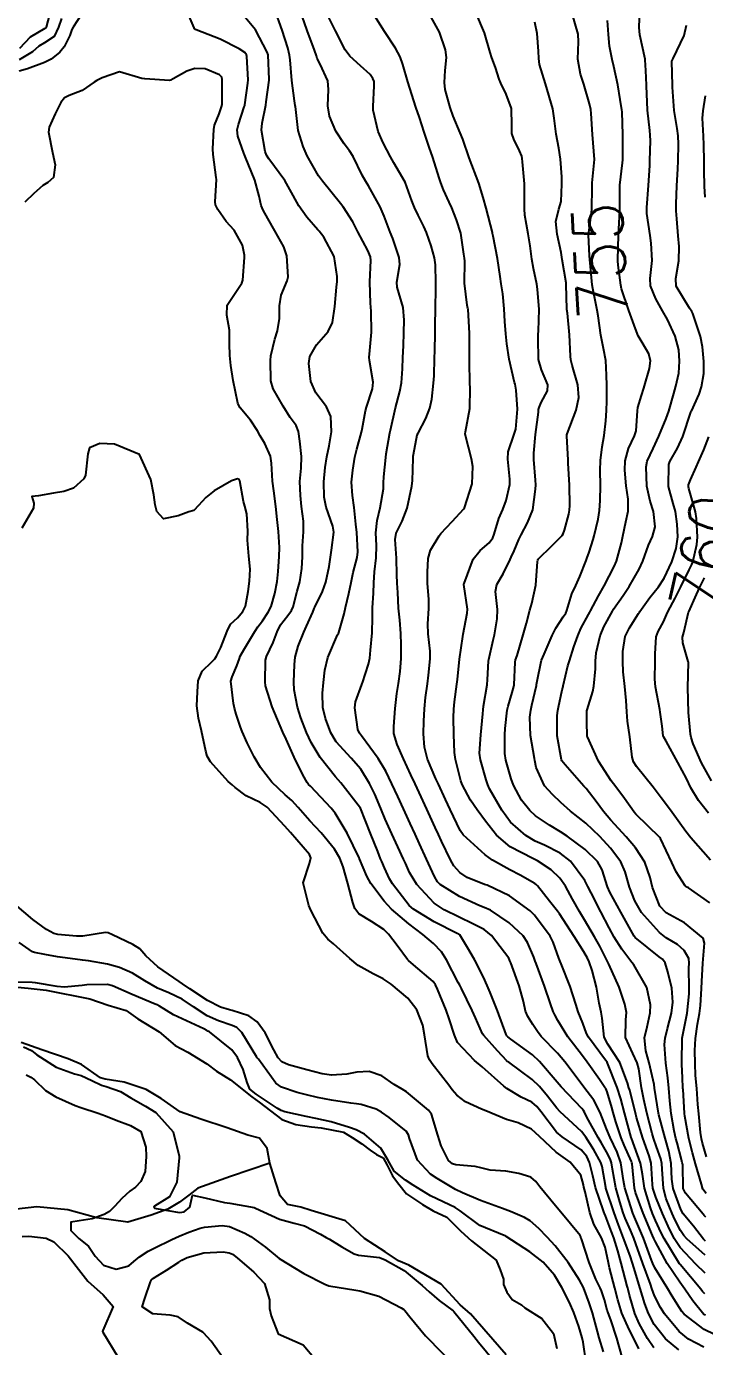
# Model space of a CAD drawing. Header units: metres. Extents: x 318500 to 325275, y 7408834 to 7428799.
# Drawn here: x 322683.9 to 322738, y 7421890.1 to 7421995.5 of the extents above; entities that cross this region are included whole.
import ezdxf
from ezdxf.enums import TextEntityAlignment as Align

# ---------------------------------------------------------------- set-up
doc = ezdxf.new("R2010")
doc.units = ezdxf.units.M
doc.header["$MEASUREMENT"] = 0
for name, color, linetype in [('Cotas', 45, 'Continuous'), ('Curvas de Nivel 1m', 11, 'Continuous'), ('Curvas de Nivel 5m', 15, 'Continuous'), ('Hidrografia', 140, 'Continuous'), ('Vias Primárias', 230, 'Continuous')]:
    doc.layers.add(name, color=color, linetype=linetype)
doc.styles.add('Style-STANDARD', font='STANDARD.shx')

msp = doc.modelspace()

# ---------------------------------------------------------------- linework, layer by layer
at = {"layer": 'Curvas de Nivel 1m', "flags": 128}
for points, elevation in [([(322685.87, 7421996.92), (322685.46, 7421995.41), (322685.43, 7421995.34), (322685.36, 7421995.29), (322684.19, 7421994.59), (322683.33, 7421993.7)], 748), ([(322735.97, 7421889.87), (322734.91, 7421890.74), (322734, 7421891.88), (322733.53, 7421892.75), (322733.26, 7421893.52), (322732.88, 7421894.76), (322732.38, 7421896.44), (322732.27, 7421896.77), (322732.07, 7421897.35), (322731.55, 7421898.78), (322731.14, 7421899.83), (322730.79, 7421900.79), (322730.14, 7421902.75), (322730.13, 7421902.8), (322729.84, 7421904.48), (322729.74, 7421904.81), (322729.19, 7421905.83), (322728.55, 7421906.82), (322728.2, 7421907.28), (322726.49, 7421908.85), (322726.22, 7421909.14), (322725.48, 7421910.11), (322724.83, 7421910.87), (322724.25, 7421911.42), (322722.38, 7421912.8), (322722.27, 7421912.87), (322722.23, 7421912.91), (322721.48, 7421913.72), (322720.39, 7421914.93), (322720.3, 7421915.07), (322719.73, 7421916.36), (322719.47, 7421916.94), (322718.62, 7421918.68), (322718.47, 7421918.96), (322718.35, 7421919.18), (322717.41, 7421920.97), (322717.01, 7421921.61), (322716.39, 7421922.29), (322715.54, 7421923), (322714.41, 7421923.85), (322713.03, 7421925.03), (322712.44, 7421925.66), (322711.38, 7421927.06), (322711.05, 7421927.65), (322710.48, 7421929.03), (322710.46, 7421929.07), (322710.45, 7421929.11), (322709.5, 7421931.08), (322708.53, 7421932.68), (322708.21, 7421933.09), (322707.39, 7421933.95), (322706.56, 7421934.83), (322706.41, 7421934.97), (322706.29, 7421935.12), (322705.96, 7421935.73), (322705.27, 7421937.14), (322704.61, 7421938.58), (322704.36, 7421939.15), (322704.13, 7421939.65), (322703.51, 7421941.16), (322702.98, 7421942.85), (322702.94, 7421943.17), (322702.98, 7421944.88), (322703.06, 7421945.17), (322703.58, 7421946.29), (322703.91, 7421947.16), (322704.18, 7421947.7), (322704.74, 7421948.45), (322705.04, 7421948.85), (322705.17, 7421949.14), (322705.51, 7421950.39), (322705.7, 7421951.14), (322705.86, 7421952.21), (322705.91, 7421953.13), (322705.93, 7421954.02), (322706.01, 7421955.13), (322706, 7421955.98), (322705.85, 7421957.14), (322705.75, 7421958.02), (322705.72, 7421959.14), (322705.82, 7421960.21), (322705.83, 7421961.14), (322705.7, 7421962.37), (322705.61, 7421963.14), (322705.41, 7421963.61), (322704.95, 7421964.26), (322704.38, 7421965.16), (322703.59, 7421966.55), (322703.39, 7421967.17), (322703.36, 7421968.81), (322703.39, 7421969.17), (322703.71, 7421970.49), (322703.94, 7421971.16), (322704.08, 7421972.14), (322704.08, 7421973.16), (322704.23, 7421974.01), (322704.69, 7421975.15), (322704.77, 7421975.48), (322704.67, 7421977.15), (322704.43, 7421977.86), (322703.71, 7421979.16), (322703.16, 7421980.13), (322702.78, 7421980.79), (322702.62, 7421981.18), (322702.46, 7421981.9), (322702.12, 7421983.19), (322701.34, 7421985.08), (322701.29, 7421985.2), (322701.23, 7421985.34), (322700.75, 7421986.71), (322700.72, 7421987.21), (322700.82, 7421987.64), (322701.28, 7421989.03), (322701.32, 7421989.16), (322701.33, 7421989.2), (322701.57, 7421990.93), (322701.58, 7421991.2), (322701.48, 7421993.05), (322701.44, 7421993.2), (322701.33, 7421993.38), (322700.88, 7421993.66), (322699.35, 7421994.43), (322697.43, 7421995.19), (322697.36, 7421995.21), (322697.31, 7421995.26), (322697.28, 7421995.34), (322696.46, 7421997.27)], 746), ([(322739.69, 7421890.67), (322737.99, 7421891.49), (322736.39, 7421892.71), (322736.21, 7421892.92), (322736.02, 7421893.22), (322735.44, 7421894.15), (322735.08, 7421894.73), (322734.05, 7421896.4), (322733.89, 7421896.75), (322733.79, 7421897.02), (322733.14, 7421898.76), (322732.42, 7421900.45), (322732.29, 7421900.77), (322732.12, 7421901.26), (322731.66, 7421902.78), (322731.55, 7421903.38), (322731.33, 7421904.78), (322731.03, 7421905.64), (322730.49, 7421906.8), (322730.2, 7421907.5), (322729.69, 7421908.81), (322729.18, 7421909.77), (322728.39, 7421910.83), (322728.24, 7421911.01), (322726.87, 7421912.84), (322726.28, 7421913.53), (322724.97, 7421914.87), (322724.68, 7421915.25), (322724.31, 7421915.82), (322723.9, 7421916.47), (322723.73, 7421916.89), (322723.57, 7421917.65), (322723.23, 7421918.9), (322722.55, 7421920.73), (322722.48, 7421920.91), (322722.45, 7421920.98), (322722.38, 7421921.1), (322721.02, 7421922.92), (322720.41, 7421923.39), (322719.52, 7421923.84), (322718.42, 7421924.38), (322717.22, 7421924.98), (322716.44, 7421925.51), (322715.05, 7421927), (322714.47, 7421927.95), (322714.14, 7421928.68), (322713.98, 7421929.02), (322713.53, 7421929.99), (322713.05, 7421931.03), (322712.53, 7421932.19), (322712.17, 7421933.05), (322711.69, 7421934.19), (322711.27, 7421935.06), (322710.58, 7421936.19), (322709.82, 7421937.08), (322708.61, 7421938.38), (322708.18, 7421939.1), (322707.76, 7421940.23), (322707.54, 7421941.11), (322707.51, 7421942.26), (322707.6, 7421943.11), (322707.71, 7421944.08), (322707.95, 7421945.1), (322708.72, 7421946.9), (322708.79, 7421947.02), (322708.81, 7421947.09), (322709.24, 7421948.59), (322709.36, 7421949.08), (322709.62, 7421950.22), (322709.81, 7421951.08), (322709.98, 7421951.88), (322710.29, 7421953.08), (322710.34, 7421953.54), (322710.25, 7421955.08), (322710.18, 7421955.74), (322710.04, 7421957.08), (322709.92, 7421958.03), (322709.84, 7421959.08), (322709.93, 7421960.05), (322710.11, 7421961.08), (322710.27, 7421961.73), (322710.63, 7421963.07), (322710.69, 7421963.33), (322710.96, 7421964.78), (322711.03, 7421965.07), (322711.51, 7421966.53), (322711.56, 7421967.06), (322711.28, 7421968.81), (322711.25, 7421969.07), (322711.27, 7421969.31), (322711.43, 7421971.06), (322711.41, 7421972.72), (322711.37, 7421973.07), (322711.34, 7421973.34), (322711.3, 7421975.07), (322711.39, 7421976.79), (322711.36, 7421977.07), (322711.13, 7421977.58), (322710.33, 7421979.08), (322709.94, 7421979.87), (322709.17, 7421981.05), (322709.13, 7421981.1), (322708.96, 7421981.32), (322707.51, 7421983.12), (322707.21, 7421983.54), (322706.3, 7421985.13), (322705.97, 7421985.87), (322705.58, 7421987.14), (322705.36, 7421989.07), (322705.35, 7421989.15), (322705.29, 7421989.52), (322705.08, 7421991.15), (322704.95, 7421992.78), (322704.89, 7421993.16), (322704.74, 7421993.76), (322704.31, 7421995.17), (322703.7, 7421996.86)], 748), ([(322738.08, 7421892.62), (322738.01, 7421892.66), (322737.97, 7421892.69), (322737.08, 7421893.76), (322736.43, 7421894.71), (322736.04, 7421895.26), (322735.02, 7421896.74), (322734.09, 7421898.47), (322733.96, 7421898.75), (322733.87, 7421898.97), (322733.11, 7421900.76), (322732.49, 7421902.41), (322732.41, 7421902.77), (322732.23, 7421904.71), (322732.22, 7421904.77), (322732.17, 7421904.9), (322731.6, 7421906.19), (322731.35, 7421906.78), (322730.94, 7421908.06), (322730.73, 7421908.79), (322730.62, 7421909.19), (322730.24, 7421910.44), (322730.13, 7421910.7), (322730.06, 7421910.8), (322729.62, 7421911.43), (322728.65, 7421912.82), (322728.28, 7421913.31), (322727.11, 7421914.84), (322726.31, 7421916.15), (322726.06, 7421916.59), (322725.93, 7421916.86), (322725.73, 7421917.46), (322725.25, 7421918.87), (322724.58, 7421920.68), (322724.5, 7421920.88), (322724.47, 7421920.96), (322724.38, 7421921.18), (322723.88, 7421922.37), (322723.54, 7421922.89), (322722.42, 7421923.94), (322720.92, 7421924.93), (322720.43, 7421925.16), (322720.07, 7421925.3), (322718.45, 7421926.02), (322716.9, 7421926.98), (322716.69, 7421927.21), (322716.47, 7421927.62), (322715.83, 7421929), (322715.27, 7421930.23), (322714.92, 7421931.01), (322714.52, 7421931.86), (322713.98, 7421933.02), (322713.53, 7421934), (322713.05, 7421935.03), (322712.57, 7421936.02), (322711.97, 7421937.05), (322710.62, 7421938.85), (322710.46, 7421939.07), (322710.34, 7421939.36), (322710.11, 7421941.08), (322710.16, 7421941.56), (322710.67, 7421942.96), (322710.69, 7421943.04), (322710.71, 7421943.07), (322711.19, 7421944.56), (322711.29, 7421945.06), (322711.35, 7421945.7), (322711.48, 7421947.06), (322711.5, 7421948.3), (322711.51, 7421949.06), (322711.59, 7421950.23), (322711.62, 7421951.06), (322711.68, 7421951.95), (322711.81, 7421953.05), (322711.83, 7421954.04), (322711.78, 7421955.06), (322711.87, 7421956.03), (322712.12, 7421957.05), (322712.38, 7421958.55), (322712.4, 7421959.05), (322712.42, 7421959.52), (322712.57, 7421961.05), (322712.61, 7421961.35), (322712.9, 7421963.04), (322712.94, 7421963.25), (322713.35, 7421965.03), (322713.69, 7421966.32), (322713.82, 7421967.03), (322713.91, 7421968.13), (322713.94, 7421969.03), (322713.98, 7421969.98), (322714.02, 7421971.03), (322714.05, 7421972.03), (322713.95, 7421973.03), (322713.49, 7421974.64), (322713.44, 7421975.04), (322713.7, 7421976.45), (322713.64, 7421977.03), (322713.14, 7421978.54), (322712.93, 7421979.04), (322712.43, 7421980.31), (322712.12, 7421981.06), (322711.19, 7421982.73), (322710.97, 7421983.07), (322710.69, 7421983.6), (322709.97, 7421985.09), (322709.68, 7421985.54), (322709.24, 7421986.1), (322708.58, 7421987.11), (322708.09, 7421988.29), (322707.94, 7421989.11), (322707.99, 7421990.42), (322707.94, 7421991.11), (322707.32, 7421992.45), (322707.09, 7421992.89), (322707.03, 7421993.12), (322706.89, 7421993.57), (322706.3, 7421995.14), (322705.72, 7421996.81)], 749), ([(322738.05, 7421895.99), (322737.31, 7421896.7), (322736.08, 7421898.02), (322735.6, 7421898.73), (322735.1, 7421899.73), (322734.65, 7421900.74), (322734.13, 7421902.03), (322733.89, 7421902.75), (322733.85, 7421903.05), (322733.74, 7421904.75), (322733.59, 7421905.34), (322733.08, 7421906.76), (322732.59, 7421908.39), (322732.49, 7421908.77), (322732.23, 7421909.82), (322732.04, 7421910.58), (322731.98, 7421910.77), (322731.86, 7421911.16), (322731.26, 7421912.79), (322730.29, 7421914.25), (322730.01, 7421914.8), (322729.83, 7421916.32), (322729.76, 7421916.81), (322729.61, 7421917.53), (322729.38, 7421918.81), (322729.05, 7421920.14), (322728.81, 7421920.82), (322728.67, 7421921.11), (322728.39, 7421921.61), (322727.62, 7421922.84), (322726.43, 7421924.65), (322726.28, 7421924.85), (322725.65, 7421925.66), (322724.69, 7421926.88), (322724.58, 7421926.99), (322724.46, 7421927.08), (322723.31, 7421927.74), (322722.47, 7421928.17), (322721.09, 7421928.92), (322720.49, 7421929.36), (322718.76, 7421930.96), (322718.52, 7421931.3), (322717.71, 7421932.97), (322717.34, 7421933.77), (322716.77, 7421934.99), (322716.57, 7421935.43), (322715.91, 7421937), (322715.65, 7421937.95), (322715.57, 7421939), (322715.6, 7421940.03), (322715.66, 7421941), (322715.75, 7421941.9), (322715.91, 7421943), (322715.99, 7421943.68), (322716.12, 7421945), (322716.1, 7421945.6), (322715.96, 7421947), (322715.93, 7421947.8), (322716.01, 7421949), (322716.01, 7421949.75), (322715.91, 7421951), (322715.89, 7421951.9), (322715.96, 7421953), (322716.14, 7421953.66), (322716.83, 7421954.81), (322716.9, 7421954.91), (322716.96, 7421954.99), (322717.86, 7421955.96), (322718.8, 7421956.96), (322718.86, 7421957.05), (322719.47, 7421958.95), (322719.51, 7421960.34), (322719.41, 7421960.95), (322718.94, 7421962.81), (322718.92, 7421962.96), (322718.94, 7421963.12), (322719.28, 7421964.96), (322719.31, 7421966.63), (322719.29, 7421966.96), (322719.26, 7421968.71), (322719.26, 7421968.96), (322719.24, 7421970.75), (322719.24, 7421970.96), (322719.14, 7421972.89), (322719.12, 7421972.96), (322719.07, 7421973.21), (322718.86, 7421974.96), (322718.87, 7421976.72), (322718.85, 7421976.96), (322718.8, 7421977.29), (322718.55, 7421978.97), (322718.22, 7421980.03), (322717.84, 7421980.98), (322717.64, 7421981.44), (322717.19, 7421982.41), (322716.96, 7421982.99), (322716.83, 7421983.37), (322716.32, 7421985), (322716.04, 7421985.81), (322715.64, 7421987.01), (322715.27, 7421988.2), (322714.98, 7421989.02), (322714.8, 7421989.52), (322714.32, 7421991.03), (322713.94, 7421992.42), (322713.72, 7421993.04), (322713.34, 7421993.72), (322712.48, 7421995.05), (322711.39, 7421996.78)], 751), ([(322738.44, 7421925.53), (322736.73, 7421926.72), (322736.55, 7421926.81), (322736.46, 7421926.89), (322735.74, 7421928), (322735.4, 7421928.74), (322734.51, 7421930.66), (322734.44, 7421930.75), (322732.54, 7421932.61), (322732.4, 7421932.77), (322731.63, 7421933.86), (322730.92, 7421934.79), (322730.57, 7421935.25), (322729.56, 7421936.82), (322728.67, 7421938.78), (322728.65, 7421938.83), (322728.65, 7421938.86), (322728.63, 7421939.93), (322728.62, 7421940.83), (322728.62, 7421940.85), (322728.64, 7421940.92), (322729.11, 7421942.38), (322729.19, 7421942.82), (322729.31, 7421944.2), (322729.32, 7421944.82), (322729.37, 7421945.48), (322729.67, 7421946.82), (322729.98, 7421947.56), (322730.66, 7421948.8), (322730.69, 7421948.86), (322730.75, 7421948.95), (322731.52, 7421950.04), (322731.99, 7421950.78), (322732.79, 7421952.16), (322733.09, 7421952.78), (322733.53, 7421954.06), (322733.85, 7421954.76), (322734.07, 7421955.53), (322733.94, 7421956.76), (322733.68, 7421957.58), (322733.41, 7421958.77), (322733.35, 7421960.32), (322733.44, 7421960.77), (322733.91, 7421961.78), (322734.37, 7421962.76), (322734.95, 7421964.16), (322735.15, 7421964.75), (322735.56, 7421966.16), (322735.72, 7421966.74), (322735.95, 7421967.79), (322736.02, 7421968.74), (322735.95, 7421969.66), (322735.68, 7421970.74), (322735.06, 7421972.06), (322734.65, 7421972.76), (322734.12, 7421973.73), (322733.71, 7421974.77), (322733.68, 7421975.34), (322733.84, 7421976.77), (322733.75, 7421978.16), (322733.66, 7421978.77), (322733.42, 7421980.53), (322733.4, 7421980.78), (322733.41, 7421981), (322733.54, 7421982.77), (322733.64, 7421984.36), (322733.65, 7421984.77), (322733.7, 7421986.33), (322733.68, 7421986.77), (322733.64, 7421987.15), (322733.46, 7421988.78), (322733.37, 7421990.72), (322733.37, 7421990.78), (322733.33, 7421991.93), (322733.28, 7421992.78), (322733.27, 7421992.85), (322732.84, 7421994.79), (322732.79, 7421995.37), (322732.86, 7421996.79)], 757), ([(322688.3, 7421996.45), (322687.62, 7421995.39), (322687.52, 7421995.22), (322687.35, 7421994.73), (322686.91, 7421993.82), (322686.56, 7421993.4), (322685.87, 7421992.85), (322685.32, 7421992.59), (322683.97, 7421992.08), (322683.31, 7421991.89)], 746), ([(322686.68, 7421996.08), (322686.46, 7421995.4), (322686.1, 7421994.65), (322685.34, 7421994.14), (322684.89, 7421993.87), (322684.37, 7421993.42), (322683.32, 7421992.78)], 747), ([(322737.97, 7421890.07), (322736.74, 7421890.71), (322735.99, 7421891.33), (322734.82, 7421892.74), (322734.5, 7421893.23), (322734.02, 7421894.17), (322733.81, 7421894.75), (322733.69, 7421895.1), (322733.09, 7421896.76), (322732.54, 7421898.31), (322732.37, 7421898.77), (322732.1, 7421899.41), (322731.69, 7421900.36), (322731.53, 7421900.78), (322731.24, 7421901.67), (322730.93, 7421902.79), (322730.67, 7421904.28), (322730.59, 7421904.79), (322730.48, 7421905.1), (322730.18, 7421905.67), (322729.76, 7421906.39), (322729.51, 7421906.81), (322728.62, 7421908.42), (322728.42, 7421908.83), (322728.35, 7421908.96), (322728.22, 7421909.12), (322726.57, 7421910.85), (322726.25, 7421911.21), (322724.84, 7421912.87), (322724.28, 7421913.39), (322722.54, 7421914.66), (322722.3, 7421914.84), (322722.24, 7421914.91), (322722.19, 7421915.02), (322721.5, 7421916.92), (322720.89, 7421918.38), (322720.66, 7421918.93), (322720.36, 7421919.59), (322719.67, 7421920.94), (322719.21, 7421921.77), (322718.49, 7421922.96), (322718.4, 7421923.03), (322718.28, 7421923.08), (322716.42, 7421924.01), (322714.77, 7421925.01), (322714.43, 7421925.31), (322713.11, 7421927.03), (322712.87, 7421927.44), (322712.47, 7421928.31), (322712.25, 7421928.82), (322712.16, 7421929.04), (322711.93, 7421929.61), (322711.34, 7421931.06), (322710.54, 7421933.07), (322708.99, 7421935.09), (322708.57, 7421935.58), (322707.32, 7421937.11), (322706.61, 7421938.31), (322706.25, 7421939.13), (322705.79, 7421940.3), (322705.52, 7421941.14), (322705.27, 7421942.53), (322705.24, 7421943.14), (322705.28, 7421944.55), (322705.35, 7421945.14), (322705.58, 7421946), (322706.02, 7421947.13), (322706.25, 7421947.6), (322706.74, 7421948.73), (322706.86, 7421949.01), (322706.91, 7421949.12), (322707.51, 7421950.36), (322707.78, 7421951.11), (322708.05, 7421952.36), (322708.16, 7421953.1), (322708.25, 7421953.66), (322708.43, 7421955.1), (322708.35, 7421955.58), (322707.82, 7421957.11), (322707.65, 7421957.89), (322707.62, 7421959.11), (322707.73, 7421960.27), (322707.86, 7421961.11), (322708.04, 7421961.99), (322708.23, 7421963.1), (322708.19, 7421964.34), (322707.83, 7421965.11), (322706.98, 7421966.21), (322706.58, 7421967.13), (322706.44, 7421968.56), (322706.51, 7421969.13), (322707.03, 7421970.06), (322707.96, 7421971.11), (322708.32, 7421971.83), (322708.51, 7421973.1), (322708.64, 7421974.65), (322708.68, 7421975.1), (322708.69, 7421975.5), (322708.46, 7421977.1), (322707.62, 7421978.64), (322707.24, 7421979.12), (322707.15, 7421979.23), (322706.27, 7421980.24), (322705.62, 7421981.14), (322705.18, 7421981.97), (322704.52, 7421983.16), (322703.23, 7421984.89), (322703.04, 7421985.18), (322702.94, 7421985.47), (322702.66, 7421987.19), (322702.7, 7421987.74), (322702.99, 7421989.18), (322703.03, 7421989.43), (322703.26, 7421991.18), (322703.26, 7421991.23), (322703.17, 7421993.18), (322703.11, 7421993.41), (322702.16, 7421995.19), (322701.37, 7421996.15)], 747), ([(322738.07, 7421897.42), (322736.6, 7421898.71), (322736.36, 7421898.98), (322736.1, 7421899.37), (322735.64, 7421900.26), (322735.43, 7421900.73), (322734.95, 7421901.91), (322734.73, 7421902.74), (322734.63, 7421904.28), (322734.61, 7421904.74), (322734.53, 7421905.1), (322734.18, 7421906.06), (322733.93, 7421906.75), (322733.82, 7421907.13), (322733.4, 7421908.76), (322733.16, 7421909.83), (322732.99, 7421910.76), (322732.76, 7421912.27), (322732.63, 7421912.77), (322732.28, 7421913.5), (322731.71, 7421914.78), (322731.74, 7421916.2), (322731.79, 7421916.78), (322731.66, 7421917.45), (322731.2, 7421918.79), (322730.38, 7421920.63), (322730.3, 7421920.8), (322729.65, 7421922.07), (322729.23, 7421922.82), (322728.42, 7421924.17), (322728.02, 7421924.83), (322727.48, 7421925.81), (322726.91, 7421926.85), (322726.47, 7421927.49), (322725.78, 7421928.17), (322724.69, 7421928.88), (322724.48, 7421928.99), (322724.3, 7421929.07), (322722.5, 7421930), (322721.41, 7421930.92), (322720.53, 7421932.04), (322719.87, 7421932.94), (322719.33, 7421933.73), (322718.68, 7421934.96), (322718.56, 7421935.26), (322718.13, 7421936.97), (322718.05, 7421937.51), (322718, 7421938.97), (322717.97, 7421940.31), (322718, 7421940.97), (322718.06, 7421941.56), (322718.24, 7421942.97), (322718.29, 7421943.35), (322718.46, 7421944.96), (322718.72, 7421946.78), (322718.75, 7421946.96), (322719.07, 7421948.63), (322719.09, 7421948.95), (322718.81, 7421950.93), (322718.81, 7421950.96), (322718.82, 7421951), (322719.54, 7421952.95), (322720.11, 7421953.64), (322720.82, 7421954.26), (322721.11, 7421954.64), (322721.22, 7421954.93), (322721.59, 7421956.18), (322721.91, 7421956.92), (322722.17, 7421957.62), (322722.47, 7421958.91), (322722.48, 7421959.32), (322722.31, 7421960.92), (322722.34, 7421961.5), (322722.83, 7421962.91), (322722.94, 7421963.31), (322723.09, 7421964.91), (322722.98, 7421966.43), (322722.89, 7421966.91), (322722.85, 7421967.05), (322722.42, 7421968.92), (322722.23, 7421970.12), (322722.14, 7421970.92), (322722.07, 7421971.91), (322722.03, 7421972.93), (322721.9, 7421974.12), (322721.77, 7421974.93), (322721.69, 7421975.51), (322721.5, 7421976.93), (322721.15, 7421978.72), (322721.1, 7421978.94), (322721.08, 7421979.01), (322720.57, 7421980.95), (322720.34, 7421981.8), (322720, 7421982.95), (322719.23, 7421984.96), (322718.73, 7421986.46), (322718.52, 7421986.97), (322717.95, 7421988.3), (322717.72, 7421988.98), (322717.3, 7421990.43), (322717.25, 7421990.99), (322717.32, 7421991.93), (322717.41, 7421992.99), (322717.34, 7421993.58), (322716.86, 7421995), (322716.18, 7421996.2)], 752), ([(322738.09, 7421898.53), (322737.92, 7421898.69), (322737.14, 7421899.74), (322736.32, 7421900.72), (322736.11, 7421901.05), (322735.5, 7421902.73), (322735.4, 7421903.48), (322735.36, 7421904.73), (322735.17, 7421905.72), (322734.86, 7421906.74), (322734.36, 7421908.61), (322734.33, 7421908.75), (322734.23, 7421909.41), (322734.02, 7421910.75), (322733.98, 7421911.03), (322733.6, 7421912.76), (322733.33, 7421913.71), (322733.22, 7421914.76), (322733.43, 7421915.64), (322733.68, 7421916.76), (322733.7, 7421917.39), (322733.4, 7421918.76), (322732.38, 7421920.57), (322732.22, 7421920.77), (322731.42, 7421921.82), (322730.81, 7421922.79), (322730.41, 7421923.52), (322729.73, 7421924.81), (322728.96, 7421926.32), (322728.71, 7421926.83), (322728.63, 7421927), (322728.46, 7421927.3), (322727.31, 7421928.84), (322726.49, 7421929.5), (322725.25, 7421930.12), (322724.5, 7421930.45), (322723.74, 7421930.89), (322722.53, 7421931.97), (322721.83, 7421932.92), (322720.86, 7421934.63), (322720.72, 7421934.93), (322720.57, 7421935.33), (322720.12, 7421936.94), (322720.05, 7421937.48), (322720.15, 7421938.94), (322720.32, 7421940.62), (322720.34, 7421940.93), (322720.37, 7421941.21), (322720.65, 7421942.93), (322720.65, 7421942.95), (322720.68, 7421943.33), (322720.78, 7421944.84), (322720.79, 7421944.93), (322721.15, 7421946.49), (322721.24, 7421946.92), (322721.47, 7421948.19), (322721.49, 7421948.92), (322721.34, 7421950.36), (322721.44, 7421950.92), (322721.93, 7421951.77), (322722.5, 7421952.91), (322722.59, 7421953.12), (322722.81, 7421953.62), (322723.2, 7421954.53), (322723.38, 7421954.9), (322723.89, 7421955.85), (322724.31, 7421956.89), (322724.53, 7421958.54), (322724.54, 7421958.89), (322724.51, 7421959.26), (322724.38, 7421960.89), (322724.39, 7421961.41), (322724.51, 7421962.89), (322724.75, 7421964.68), (322724.77, 7421964.88), (322724.8, 7421965.05), (322724.97, 7421965.44), (322725.48, 7421966.37), (322725.51, 7421966.87), (322725.01, 7421968.05), (322724.75, 7421968.88), (322724.73, 7421970.58), (322724.74, 7421970.88), (322724.75, 7421971.18), (322724.8, 7421972.88), (322724.69, 7421974.48), (322724.62, 7421974.89), (322724.36, 7421976.14), (322724.24, 7421976.89), (322724.09, 7421977.94), (322723.94, 7421978.9), (322723.68, 7421980.4), (322723.64, 7421980.9), (322723.65, 7421981.37), (322723.64, 7421982.9), (322723.49, 7421984.64), (322723.46, 7421984.91), (322723.42, 7421985.1), (322723.24, 7421985.54), (322722.78, 7421986.45), (322722.64, 7421986.92), (322722.64, 7421987.54), (322722.6, 7421988.92), (322722.17, 7421990.05), (322721.75, 7421990.93), (322721.63, 7421991.25), (322721.32, 7421992.17), (322721.04, 7421992.94), (322720.91, 7421993.37), (322720.45, 7421994.95), (322719.76, 7421996.58)], 753), ([(322738.11, 7421900.44), (322737.99, 7421900.57), (322737.9, 7421900.69), (322736.5, 7421902.35), (322736.32, 7421902.72), (322736.28, 7421904.6), (322736.26, 7421904.72), (322736.24, 7421904.79), (322736.17, 7421905.04), (322735.83, 7421906.37), (322735.73, 7421906.73), (322735.59, 7421907.34), (322735.36, 7421908.73), (322735.23, 7421909.74), (322735.15, 7421910.74), (322735.08, 7421911.56), (322734.93, 7421912.74), (322734.83, 7421914.21), (322734.87, 7421914.74), (322735.06, 7421915.5), (322735.37, 7421916.73), (322735.48, 7421917.59), (322735.4, 7421918.73), (322735.09, 7421920.02), (322734.86, 7421920.74), (322734.65, 7421921.02), (322734.38, 7421921.23), (322732.48, 7421922.77), (322732.4, 7421922.87), (322731.32, 7421924.79), (322730.45, 7421926.39), (322730.28, 7421926.8), (322729.83, 7421928.17), (322729.47, 7421928.82), (322728.49, 7421929.78), (322727.04, 7421930.84), (322726.51, 7421931.18), (322725.65, 7421931.73), (322724.53, 7421932.48), (322724.06, 7421932.89), (322723.39, 7421933.73), (322722.77, 7421934.91), (322722.57, 7421935.43), (322722.14, 7421936.91), (322722.08, 7421937.43), (322722.07, 7421938.92), (322722.1, 7421939.44), (322722.27, 7421940.91), (322722.33, 7421941.23), (322722.66, 7421942.32), (322722.8, 7421942.78), (322722.82, 7421942.91), (322722.89, 7421944.72), (322722.93, 7421944.91), (322723.07, 7421945.27), (322723.53, 7421946.9), (322723.79, 7421947.84), (322724.08, 7421948.89), (322724.23, 7421949.41), (322724.54, 7421950.88), (322724.69, 7421952.77), (322724.72, 7421952.88), (322724.74, 7421952.94), (322724.8, 7421953.03), (322725.74, 7421953.94), (322726.65, 7421954.85), (322726.72, 7421954.96), (322726.84, 7421955.27), (322727.17, 7421956.53), (322727.23, 7421956.85), (322727.26, 7421957.24), (322727.23, 7421958.85), (322727.14, 7421960.62), (322727.12, 7421960.86), (322727.01, 7421962.79), (322727.01, 7421962.86), (322727.05, 7421962.96), (322727.76, 7421964.85), (322727.98, 7421965.84), (322727.89, 7421966.85), (322727.45, 7421968.42), (322727.33, 7421968.86), (322727.31, 7421969.14), (322727.24, 7421970.86), (322727.07, 7421972.57), (322727.03, 7421972.86), (322727.03, 7421972.9), (322726.97, 7421974.86), (322726.96, 7421975), (322726.66, 7421976.86), (322726.56, 7421977.43), (322726.26, 7421978.87), (322726.15, 7421979.88), (322726.39, 7421980.87), (322726.56, 7421981.5), (322726.63, 7421982.87), (322726.62, 7421983.46), (322726.52, 7421984.87), (322726.38, 7421985.73), (322726.17, 7421986.87), (322726.02, 7421988.13), (322725.9, 7421988.87), (322725.31, 7421990.88), (322724.85, 7421992.41), (322724.79, 7421992.89), (322724.76, 7421993.47), (322724.65, 7421994.89), (322724.48, 7421995.79)], 754), ([(322738.18, 7421905.25), (322737.85, 7421906.36), (322737.77, 7421906.7), (322737.69, 7421907.2), (322737.55, 7421908.7), (322737.49, 7421909.44), (322737.39, 7421910.7), (322737.3, 7421911.75), (322737.26, 7421912.71), (322737.24, 7421913.75), (322737.28, 7421914.71), (322737.45, 7421915.84), (322737.61, 7421916.7), (322737.69, 7421917.34), (322737.78, 7421918.7), (322737.8, 7421919.26), (322737.87, 7421920.7), (322738.01, 7421922.31), (322737.9, 7421922.7), (322736.42, 7421923.94), (322734.95, 7421924.74), (322734.44, 7421925.25), (322733.87, 7421926.76), (322733.66, 7421927.56), (322733.25, 7421928.76), (322732.5, 7421929.91), (322731.75, 7421930.78), (322730.53, 7421932.12), (322729.96, 7421932.81), (322729.35, 7421933.62), (322728.56, 7421934.64), (322728.39, 7421934.83), (322726.88, 7421936.55), (322726.63, 7421936.85), (322726.59, 7421936.94), (322726.25, 7421938.86), (322726.25, 7421940.47), (322726.3, 7421940.86), (322726.35, 7421941.15), (322726.66, 7421942.52), (322726.73, 7421942.79), (322726.74, 7421942.85), (322727.11, 7421944.43), (322727.23, 7421944.84), (322727.59, 7421945.96), (322727.89, 7421946.84), (322728.15, 7421947.41), (322728.75, 7421948.52), (322728.85, 7421948.72), (322728.9, 7421948.83), (322729.56, 7421950.03), (322729.99, 7421950.81), (322730.8, 7421952.35), (322730.98, 7421952.8), (322731.38, 7421954.24), (322731.48, 7421954.79), (322731.72, 7421955.92), (322731.91, 7421956.79), (322731.91, 7421957.74), (322731.76, 7421958.79), (322731.65, 7421960.04), (322731.69, 7421960.79), (322731.94, 7421961.78), (322732.43, 7421962.79), (322732.55, 7421963.18), (322732.65, 7421964.78), (322732.69, 7421965.06), (322732.98, 7421966.02), (322733.16, 7421966.6), (322733.21, 7421966.78), (322733.61, 7421968.17), (322733.69, 7421968.77), (322733.58, 7421969.32), (322733.03, 7421970.23), (322732.72, 7421970.78), (322732.51, 7421971.33), (322731.97, 7421972.79), (322731.39, 7421974.51), (322731.32, 7421974.8), (322731.12, 7421976.41), (322731.08, 7421976.76), (322731.08, 7421976.8), (322731.08, 7421976.84), (322731.15, 7421978.8), (322731.25, 7421980.73), (322731.25, 7421980.8), (322731.25, 7421982.75), (322731.25, 7421982.8), (322731.47, 7421984.56), (322731.48, 7421984.8), (322731.48, 7421986.58), (322731.48, 7421986.8), (322731.43, 7421988.65), (322731.42, 7421988.8), (322731.29, 7421989.62), (322731.08, 7421990.8), (322730.78, 7421992.26), (322730.63, 7421992.81), (322730.42, 7421993.88), (322730.35, 7421994.82), (322730.27, 7421995.93)], 756), ([(322738.48, 7421928.93), (322736.91, 7421930.71), (322736.52, 7421931.22), (322735.42, 7421932.74), (322735.05, 7421933.24), (322734.55, 7421933.91), (322733.9, 7421934.76), (322732.58, 7421936.4), (322732.35, 7421936.77), (322732.23, 7421937.14), (322732.05, 7421938.78), (322731.87, 7421940.02), (322731.81, 7421940.78), (322731.77, 7421941.67), (322731.64, 7421942.79), (322731.52, 7421943.95), (322731.48, 7421944.79), (322731.49, 7421945.57), (322731.69, 7421946.79), (322732.03, 7421947.48), (322732.75, 7421948.61), (322732.81, 7421948.71), (322732.85, 7421948.77), (322733.65, 7421949.88), (322734.34, 7421950.75), (322734.79, 7421951.43), (322735.39, 7421952.74), (322735.74, 7421953.81), (322735.87, 7421954.73), (322735.84, 7421955.74), (322735.69, 7421956.74), (322735.51, 7421957.38), (322735.13, 7421958.75), (322735.15, 7421960.5), (322735.24, 7421960.75), (322735.85, 7421961.81), (322736.28, 7421962.73), (322736.93, 7421964.69), (322736.94, 7421964.72), (322736.96, 7421964.76), (322737.59, 7421966.11), (322737.78, 7421966.71), (322737.95, 7421967.77), (322737.97, 7421968.71), (322737.85, 7421969.89), (322737.68, 7421970.71), (322737.07, 7421972.55), (322736.99, 7421972.72), (322736.81, 7421972.98), (322735.76, 7421974.74), (322735.71, 7421975.34), (322735.96, 7421976.74), (322735.98, 7421977.89), (322735.92, 7421978.74), (322735.8, 7421980.11), (322735.75, 7421980.74), (322735.75, 7421981.31), (322735.8, 7421982.74), (322735.87, 7421984.09), (322735.9, 7421984.74), (322735.93, 7421986.06), (322735.92, 7421986.74), (322735.84, 7421987.31), (322735.59, 7421988.75), (322735.45, 7421990.61), (322735.45, 7421990.75), (322735.41, 7421992.68), (322735.42, 7421992.75), (322735.5, 7421992.9), (322736.38, 7421994.73), (322736.56, 7421995.55)], 758), ([(322738.07, 7421981.83), (322738.01, 7421982.71), (322737.98, 7421983.95), (322737.99, 7421984.71), (322737.96, 7421986), (322737.92, 7421986.71), (322737.85, 7421988.14), (322737.9, 7421988.71), (322738.09, 7421989.92)], 759), ([(322732.78, 7421889.95), (322732.37, 7421890.77), (322731.99, 7421891.47), (322731.4, 7421892.78), (322731.08, 7421893.84), (322730.84, 7421894.79), (322730.44, 7421896.4), (322730.35, 7421896.8), (322730.08, 7421898.04), (322729.78, 7421898.8), (322729.18, 7421899.89), (322728.86, 7421900.82), (322728.49, 7421902.46), (322728.39, 7421902.83), (322728.34, 7421903.03), (322728.15, 7421903.79), (322727.3, 7421904.84), (322726.17, 7421905.63), (322724.83, 7421906.87), (322724.2, 7421907.46), (322723.13, 7421907.97), (322722.21, 7421908.25), (322720.56, 7421908.93), (322720.22, 7421909.07), (322718.94, 7421909.66), (322718.23, 7421910.19), (322717.88, 7421910.61), (322717.61, 7421910.97), (322716.27, 7421912.68), (322716.06, 7421912.99), (322715.94, 7421913.32), (322715.67, 7421915), (322715.54, 7421915.77), (322715.06, 7421917), (322714.33, 7421917.93), (322713.01, 7421919.03), (322712.36, 7421919.46), (322711.56, 7421919.85), (322710.37, 7421920.53), (322709.7, 7421921.08), (322708.39, 7421922.26), (322707.94, 7421922.64), (322707.54, 7421923.1), (322706.6, 7421924.94), (322706.52, 7421925.12), (322706.43, 7421925.31), (322705.98, 7421927.13), (322706.48, 7421928.66), (322706.59, 7421929.12), (322706.48, 7421929.37), (322704.96, 7421931.14), (322704.52, 7421931.64), (322703.09, 7421933.16), (322702.54, 7421933.53), (322701.43, 7421934.07), (322700.56, 7421934.73), (322700.3, 7421934.95), (322700, 7421935.21), (322698.58, 7421936.79), (322698.31, 7421937.23), (322698.2, 7421937.63), (322697.85, 7421939.24), (322697.62, 7421940.25), (322697.5, 7421941.24), (322697.53, 7421942.37), (322697.59, 7421943.24), (322697.91, 7421944.01), (322698.69, 7421944.75), (322698.93, 7421945), (322699.06, 7421945.22), (322699.4, 7421945.91), (322699.9, 7421947.21), (322700.17, 7421947.76), (322700.74, 7421948.28), (322701.17, 7421948.77), (322701.38, 7421949.19), (322701.58, 7421950.37), (322701.7, 7421951.19), (322701.75, 7421952.14), (322701.64, 7421953.19), (322701.54, 7421954.47), (322701.55, 7421955.19), (322701.47, 7421956.57), (322701.31, 7421957.19), (322701.22, 7421957.55), (322700.92, 7421959.2), (322700.88, 7421959.31), (322700.73, 7421959.35), (322700.25, 7421959.21), (322698.87, 7421958.4), (322698.22, 7421957.88), (322697.62, 7421957.24), (322697.26, 7421956.84), (322696.85, 7421956.72), (322695.99, 7421956.4), (322694.84, 7421956.17), (322694.3, 7421956.74), (322694.15, 7421957.29), (322694.06, 7421958.09), (322693.83, 7421959.3), (322692.91, 7421961.31), (322690.92, 7421962.13), (322689.75, 7421962.18), (322688.91, 7421961.82), (322688.79, 7421961.36), (322688.6, 7421959.65), (322688.48, 7421959.37), (322687.64, 7421958.61), (322686.86, 7421958.36), (322686.04, 7421958.22), (322684.86, 7421958), (322684.32, 7421957.96), (322684.47, 7421957.42), (322684.44, 7421957.01), (322683.53, 7421955.43)], 744), ([(322738.32, 7421932.69), (322737.53, 7421933.69), (322736.93, 7421934.71), (322736.57, 7421935.46), (322735.89, 7421936.73), (322734.94, 7421938.42), (322734.76, 7421938.75), (322734.72, 7421938.85), (322734.63, 7421939.63), (322734.48, 7421940.75), (322734.45, 7421940.95), (322734.11, 7421942.76), (322734.05, 7421943.38), (322734.06, 7421944.76), (322734.06, 7421945.4), (322734.16, 7421946.76), (322734.31, 7421947.17), (322734.74, 7421947.95), (322734.98, 7421948.51), (322735.09, 7421948.74), (322735.66, 7421949.84), (322736.12, 7421950.73), (322736.79, 7421952.09), (322737.01, 7421952.51), (322737.08, 7421952.72), (322737.4, 7421954.13), (322737.46, 7421954.71), (322737.38, 7421956.18), (322737.3, 7421956.72), (322736.87, 7421958.21), (322736.75, 7421958.59), (322736.72, 7421958.72), (322736.73, 7421958.87), (322736.89, 7421959.28), (322737.34, 7421960.28), (322737.52, 7421960.71), (322737.96, 7421961.68), (322738.36, 7421962.71)], 759), ([(322731.45, 7421889.28), (322731.02, 7421890.78), (322730.54, 7421892.25), (322730.33, 7421892.8), (322730.25, 7421893.03), (322730.02, 7421893.84), (322729.79, 7421894.56), (322729.68, 7421894.81), (322729.34, 7421895.51), (322728.81, 7421896.82), (322728.19, 7421898.72), (322728.15, 7421898.83), (322728.14, 7421898.87), (322728.09, 7421898.98), (322726.55, 7421900.85), (322726.12, 7421901.34), (322724.86, 7421902.87), (322724.56, 7421903.29), (322724.15, 7421903.63), (322723.19, 7421903.93), (322722.15, 7421904.12), (322720.89, 7421904.19), (322720.15, 7421904.37), (322719.7, 7421904.48), (322718.16, 7421904.62), (322717.9, 7421904.7), (322717.57, 7421904.97), (322717, 7421906.15), (322716.73, 7421906.98), (322716.22, 7421908.67), (322715.99, 7421908.99), (322714.23, 7421910.44), (322713.88, 7421910.66), (322713.25, 7421911.02), (322712.25, 7421911.71), (322711.25, 7421912.06), (322710.25, 7421912.01), (322709.47, 7421911.86), (322708.25, 7421911.77), (322707.48, 7421911.87), (322706.26, 7421912.2), (322704.8, 7421912.6), (322704.27, 7421912.85), (322703.98, 7421913.15), (322703.63, 7421913.8), (322702.93, 7421915.16), (322702.31, 7421916.03), (322701.65, 7421916.52), (322700.32, 7421916.93), (322700.09, 7421916.98), (322699.37, 7421917.21), (322698.33, 7421917.74), (322696.92, 7421918.66), (322696.35, 7421919.07), (322696.07, 7421919.25), (322694.37, 7421920.42), (322693.42, 7421921.29), (322692.94, 7421921.85), (322692.39, 7421922.21), (322690.76, 7421922.97), (322690.4, 7421923.13), (322690.21, 7421923.15), (322688.4, 7421922.88), (322687.89, 7421922.86), (322686.4, 7421922.99), (322686.07, 7421923.07), (322685.49, 7421923.4), (322684.41, 7421924.19), (322682.96, 7421925.43)], 743), ([(322729.96, 7421889.69), (322729.61, 7421890.81), (322729.46, 7421891.33), (322729.07, 7421892.81), (322728.81, 7421893.61), (322728.35, 7421894.83), (322728.04, 7421895.43), (322727.13, 7421896.84), (322726.08, 7421898.17), (322725.44, 7421898.86), (322724.78, 7421899.55), (322724.1, 7421900.14), (322723.63, 7421900.42), (322722.52, 7421900.9), (322722.11, 7421901.06), (322721.89, 7421901.13), (322720.12, 7421901.77), (322718.7, 7421902.39), (322718.14, 7421902.66), (322717.6, 7421902.97), (322716.68, 7421903.52), (322716.15, 7421903.88), (322715.1, 7421905), (322714.47, 7421906.73), (322714.39, 7421907.01), (322714.19, 7421907.31), (322712.85, 7421908.4), (322712.22, 7421908.83), (322711.8, 7421909.05), (322710.6, 7421909.44), (322710.22, 7421909.49), (322709.77, 7421909.53), (322708.23, 7421909.78), (322707.12, 7421910), (322706.23, 7421910.21), (322705.51, 7421910.4), (322704.24, 7421910.82), (322703.8, 7421911.15), (322702.4, 7421913.04), (322702.31, 7421913.17), (322702.27, 7421913.22), (322701.07, 7421915.19), (322700.68, 7421915.57), (322700.31, 7421915.75), (322699.21, 7421916.11), (322698.31, 7421916.5), (322697.21, 7421917.24), (322696.33, 7421917.85), (322695.25, 7421918.35), (322694.34, 7421918.71), (322693.34, 7421919.3), (322692.36, 7421919.91), (322691.32, 7421920.36), (322690.37, 7421920.63), (322688.84, 7421920.89), (322688.37, 7421920.94), (322686.57, 7421921.18), (322686.38, 7421921.21), (322685.36, 7421921.4), (322684.54, 7421921.57), (322684.38, 7421921.63), (322683.32, 7421922.36)], 742), ([(322728.57, 7421888.82), (322728.33, 7421890.47), (322728.25, 7421890.83), (322727.99, 7421891.73), (322727.59, 7421892.83), (322727.23, 7421893.63), (322726.62, 7421894.84), (322726.04, 7421895.82), (322725.14, 7421896.86), (322724.07, 7421897.68), (322722.17, 7421898.91), (322722.12, 7421898.94), (322722.09, 7421898.95), (322722.03, 7421898.97), (322720.09, 7421899.77), (322718.51, 7421900.95), (322718.11, 7421901.21), (322717.65, 7421901.43), (322716.13, 7421902.14), (322714.76, 7421903), (322714.14, 7421903.39), (322713.23, 7421904.11), (322712.73, 7421905.03), (322712.17, 7421905.96), (322710.88, 7421907.06), (322710.2, 7421907.41), (322709.67, 7421907.61), (322708.2, 7421908.06), (322706.99, 7421908.32), (322706.21, 7421908.47), (322704.51, 7421908.85), (322704.22, 7421908.95), (322703.89, 7421909.15), (322702.23, 7421910.25), (322701.71, 7421910.65), (322701.5, 7421911.18), (322701.2, 7421912.24), (322700.73, 7421913.19), (322700.28, 7421913.79), (322698.51, 7421915.23), (322698.37, 7421915.29), (322698.3, 7421915.33), (322698.05, 7421915.48), (322696.31, 7421916.26), (322695.63, 7421916.58), (322694.52, 7421917.28), (322694.32, 7421917.38), (322694.16, 7421917.44), (322692.33, 7421918.21), (322690.76, 7421918.91), (322690.35, 7421919.02), (322688.71, 7421918.99), (322688.34, 7421918.94), (322686.91, 7421918.8), (322686.34, 7421918.86), (322684.62, 7421919.13), (322684.35, 7421919.16), (322682.59, 7421919.19)], 741), ([(322683.66, 7421914.04), (322684.28, 7421913.75), (322684.73, 7421913.4), (322686.26, 7421912.42), (322687.72, 7421911.89), (322688.25, 7421911.74), (322689.12, 7421911.35), (322689.89, 7421910.98), (322690.24, 7421910.87), (322691.39, 7421910.47), (322692.23, 7421909.96), (322693.38, 7421909.29), (322694.21, 7421908.79), (322695.61, 7421907.26), (322696.09, 7421905.32), (322696.09, 7421905.25), (322696.08, 7421905.17), (322695.9, 7421903.25), (322695.31, 7421902.08), (322694.11, 7421901.33), (322694.08, 7421901.31), (322694.06, 7421901.28), (322694.11, 7421901.16), (322694.25, 7421901.14), (322696.1, 7421900.82), (322696.48, 7421900.87), (322696.93, 7421901.24), (322697.15, 7421902.21), (322698.12, 7421902), (322699.7, 7421901.62), (322700.12, 7421901.57), (322702.07, 7421901.22), (322702.11, 7421901.2), (322702.18, 7421901.17), (322704.1, 7421900.28), (322705.25, 7421899.97), (322706.09, 7421899.75), (322707.37, 7421899.1), (322707.82, 7421898.83), (322708.08, 7421898.68), (322709.06, 7421898.09), (322710.06, 7421897.51), (322710.4, 7421897.41), (322712.06, 7421897.22), (322712.2, 7421897.18), (322712.53, 7421897.03), (322714.05, 7421896.18), (322715.48, 7421895), (322716.02, 7421894.49), (322716.84, 7421893.8), (322717.96, 7421892.96), (322718.01, 7421892.92), (322719.61, 7421890.94), (322719.97, 7421890.47), (322721.24, 7421888.92)], 741), ([(322683.87, 7421911.79), (322684.24, 7421911.61), (322684.52, 7421911.41), (322685.4, 7421910.56), (322686.23, 7421910.06), (322687.78, 7421909.36), (322688.22, 7421909.19), (322689.61, 7421908.74), (322690.21, 7421908.53), (322691.06, 7421908.18), (322692.2, 7421907.77), (322693.03, 7421907.29), (322693.42, 7421906.04), (322693.44, 7421905.29), (322693.36, 7421904.08), (322693.03, 7421903.29), (322692.58, 7421902.85), (322692.13, 7421902.52), (322691.49, 7421901.94), (322690.95, 7421901.32), (322690.52, 7421900.91), (322690.1, 7421900.66), (322689.13, 7421900.31), (322688.09, 7421900.16), (322687.42, 7421900.04), (322687.43, 7421899.37), (322688.07, 7421898.75), (322688.85, 7421898.13), (322689.37, 7421897.34), (322690.05, 7421896.62), (322691.06, 7421896.3), (322692.05, 7421896.56), (322692.45, 7421896.9), (322692.91, 7421897.29), (322693.61, 7421897.74), (322694.07, 7421897.97), (322695.48, 7421898.66), (322696.08, 7421898.94), (322696.86, 7421899.24), (322697.75, 7421899.56), (322698.09, 7421899.65), (322699.52, 7421899.78), (322700.09, 7421899.69), (322701.31, 7421899.18), (322701.8, 7421898.9), (322702.08, 7421898.7), (322702.96, 7421898.04), (322704.06, 7421897.14), (322706.04, 7421895.94), (322707.7, 7421895.09), (322708.03, 7421894.97), (322708.18, 7421894.93), (322710.02, 7421894.66), (322710.5, 7421894.58), (322712.02, 7421894.14), (322713.81, 7421893.21), (322714, 7421893.08), (322714.08, 7421893.01), (322714.5, 7421892.5), (322715.75, 7421890.99), (322715.98, 7421890.74), (322717.72, 7421888.96)], 742), ([(322683.55, 7421898.89), (322684.08, 7421898.93), (322685.46, 7421898.78), (322686.07, 7421898.48), (322687.22, 7421897.37), (322688.04, 7421896.3), (322688.79, 7421895.35), (322690.01, 7421894.26), (322690.82, 7421893.32), (322689.98, 7421891.4), (322689.96, 7421891.33), (322689.98, 7421891.27), (322691.18, 7421889.31)], 743), ([(322699.59, 7421889.2), (322698.62, 7421890.56), (322698.03, 7421891.22), (322697.98, 7421891.26), (322696.75, 7421892), (322695.99, 7421892.48), (322695.36, 7421892.62), (322693.99, 7421892.73), (322693.12, 7421893.29), (322693.35, 7421893.95), (322693.79, 7421895.28), (322693.88, 7421895.44), (322694.03, 7421895.57), (322695.08, 7421896.22), (322696.05, 7421896.85), (322696.29, 7421897.01), (322696.73, 7421897.24), (322698.06, 7421897.61), (322699.6, 7421897.67), (322700.06, 7421897.61), (322700.34, 7421897.48), (322700.71, 7421897.19), (322702.04, 7421896.07), (322702.88, 7421895.16), (322703.3, 7421893.86), (322703.3, 7421893.15), (322703.42, 7421892.58), (322703.98, 7421891.14), (322705.97, 7421890.27), (322706.96, 7421889.1)], 743)]:
    msp.add_lwpolyline(points, dxfattribs=dict(at, elevation=elevation))
at = {"layer": 'Curvas de Nivel 5m', "flags": 128}
for points, elevation in [([(322738.03, 7421894.34), (322737.85, 7421894.52), (322737.71, 7421894.69), (322736.06, 7421896.66), (322736.01, 7421896.72), (322735.94, 7421896.85), (322734.79, 7421898.74), (322734.55, 7421899.2), (322734.1, 7421900.18), (322733.86, 7421900.75), (322733.69, 7421901.18), (322733.21, 7421902.76), (322733.05, 7421903.87), (322732.9, 7421904.76), (322732.19, 7421906.74), (322732.18, 7421906.76), (322732.16, 7421906.8), (322731.62, 7421908.78), (322731.32, 7421909.88), (322731.03, 7421910.79), (322730.27, 7421912.74), (322730.24, 7421912.8), (322730.12, 7421912.96), (322728.74, 7421914.82), (322728.59, 7421915.11), (322728.31, 7421915.92), (322727.93, 7421916.83), (322727.73, 7421917.44), (322727.3, 7421918.84), (322726.57, 7421920.65), (322726.48, 7421920.85), (322726.38, 7421921.12), (322725.93, 7421922.39), (322725.69, 7421922.86), (322724.43, 7421924.55), (322724.1, 7421924.88), (322722.45, 7421926.08), (322720.66, 7421926.93), (322720.46, 7421927), (322719.07, 7421927.56), (322718.47, 7421927.95), (322718, 7421928.49), (322717.73, 7421928.97), (322717.02, 7421930.46), (322716.78, 7421930.99), (322716.52, 7421931.54), (322715.85, 7421933), (322715.23, 7421934.33), (322714.91, 7421935.01), (322714.57, 7421935.74), (322713.98, 7421937.02), (322713.48, 7421938.15), (322713.22, 7421939.03), (322713.2, 7421939.6), (322713.31, 7421941.03), (322713.46, 7421942.22), (322713.58, 7421943.03), (322713.72, 7421943.99), (322713.81, 7421945.02), (322713.8, 7421946.12), (322713.76, 7421947.02), (322713.68, 7421948.09), (322713.59, 7421949.03), (322713.52, 7421950.28), (322713.48, 7421951.03), (322713.46, 7421951.71), (322713.43, 7421953.03), (322713.33, 7421954.52), (322713.41, 7421955.03), (322713.88, 7421955.99), (322714.27, 7421957.02), (322714.64, 7421958.78), (322714.67, 7421959.01), (322714.69, 7421959.21), (322714.75, 7421961.01), (322714.76, 7421961.16), (322714.93, 7421962.16), (322715.08, 7421962.86), (322715.15, 7421963.01), (322715.77, 7421964.18), (322716.09, 7421965), (322716.25, 7421965.71), (322716.39, 7421967), (322716.42, 7421967.58), (322716.46, 7421969), (322716.48, 7421969.54), (322716.5, 7421971), (322716.51, 7421971.54), (322716.53, 7421973), (322716.57, 7421974.48), (322716.57, 7421975), (322716.54, 7421976.43), (322716.47, 7421977), (322716.2, 7421977.94), (322715.82, 7421979.01), (322715.62, 7421979.48), (322715.16, 7421980.4), (322714.85, 7421981.02), (322714.65, 7421981.55), (322714.11, 7421983.03), (322713.22, 7421984.58), (322712.96, 7421985.04), (322712.36, 7421986.17), (322711.97, 7421987.06), (322711.57, 7421988.77), (322711.56, 7421989.07), (322711.65, 7421990.72), (322711.63, 7421991.07), (322711.55, 7421991.3), (322711.32, 7421991.61), (322710.55, 7421992.31), (322709.71, 7421993.09), (322709.34, 7421993.6), (322708.55, 7421995.11), (322707.74, 7421996.76)], 750), ([(322738.13, 7421902.34), (322737.89, 7421902.69), (322737.76, 7421903.08), (322737.3, 7421904.7), (322737.04, 7421905.57), (322736.75, 7421906.71), (322736.43, 7421908.51), (322736.41, 7421908.72), (322736.3, 7421910.67), (322736.29, 7421910.72), (322736.29, 7421910.76), (322736.26, 7421911.57), (322736.21, 7421912.66), (322736.2, 7421912.72), (322736.2, 7421912.79), (322736.23, 7421914.72), (322736.3, 7421915.14), (322736.62, 7421916.72), (322736.78, 7421918.27), (322736.79, 7421918.71), (322736.77, 7421920.31), (322736.79, 7421920.71), (322736.76, 7421921.09), (322736.39, 7421921.72), (322735.86, 7421922.19), (322734.95, 7421922.74), (322734.41, 7421923.15), (322732.99, 7421924.76), (322732.44, 7421925.69), (322732.02, 7421926.78), (322731.68, 7421927.99), (322731.34, 7421928.79), (322730.5, 7421929.88), (322729.65, 7421930.81), (322728.53, 7421931.88), (322727.31, 7421932.84), (322726.55, 7421933.52), (322725.87, 7421934.18), (322725.24, 7421934.87), (322724.58, 7421936.33), (322724.47, 7421936.88), (322724.44, 7421937.03), (322724.12, 7421938.89), (322724.07, 7421940.33), (322724.14, 7421940.89), (322724.23, 7421941.3), (322724.59, 7421942.88), (322724.61, 7421942.95), (322724.68, 7421943.35), (322724.94, 7421944.64), (322725, 7421944.88), (322725.22, 7421945.38), (322725.86, 7421946.86), (322726.14, 7421947.45), (322726.74, 7421948.35), (322726.94, 7421948.65), (322727.02, 7421948.85), (322727.43, 7421950.18), (322727.73, 7421950.84), (322728.06, 7421951.57), (322728.57, 7421952.83), (322728.63, 7421953), (322728.81, 7421953.5), (322729.13, 7421954.52), (322729.21, 7421954.82), (322729.52, 7421956.15), (322729.63, 7421956.82), (322729.68, 7421957.63), (322729.7, 7421958.82), (322729.69, 7421960.03), (322729.71, 7421960.82), (322729.84, 7421961.9), (322729.99, 7421962.81), (322730.13, 7421963.99), (322730.2, 7421964.81), (322730.22, 7421965.56), (322730.21, 7421966.81), (322730.2, 7421967.62), (322730.14, 7421968.81), (322729.96, 7421969.75), (322729.73, 7421970.82), (322729.53, 7421972.36), (322729.45, 7421972.82), (322729.1, 7421974.54), (322729.05, 7421974.83), (322728.89, 7421976.6), (322728.86, 7421976.83), (322728.82, 7421977.14), (322728.76, 7421978.84), (322728.8, 7421979.19), (322729.03, 7421980.83), (322729.04, 7421982.68), (322729.04, 7421982.83), (322729.04, 7421982.99), (322729.23, 7421984.83), (322729.07, 7421986.83), (322728.96, 7421988.52), (322728.93, 7421988.84), (322728.83, 7421989.29), (322728.37, 7421990.84), (322728.11, 7421991.64), (322727.9, 7421992.85), (322727.96, 7421994.24), (322727.93, 7421994.85), (322727.39, 7421996.68)], 755), ([(322733.97, 7421890.03), (322733.47, 7421890.76), (322732.8, 7421891.96), (322732.44, 7421892.77), (322732.02, 7421894.23), (322731.93, 7421894.67), (322731.9, 7421894.77), (322731.85, 7421894.95), (322731.36, 7421896.78), (322731.1, 7421897.76), (322730.77, 7421898.79), (322730.58, 7421899.28), (322730.11, 7421900.55), (322730.03, 7421900.73), (322730.01, 7421900.8), (322729.96, 7421900.95), (322729.32, 7421902.81), (322729.09, 7421903.75), (322728.84, 7421904.82), (322728.63, 7421905.29), (322728.17, 7421905.81), (322726.65, 7421906.85), (322726.2, 7421907.24), (322724.95, 7421908.87), (322724.63, 7421909.28), (322724.23, 7421909.62), (322723.37, 7421910.03), (322722.24, 7421910.72), (322722, 7421910.91), (322720.26, 7421912.44), (322719.64, 7421912.94), (322718.29, 7421914.39), (322718.05, 7421914.96), (322717.63, 7421916.28), (322717.38, 7421916.97), (322716.7, 7421918.63), (322716.54, 7421918.99), (322716.35, 7421919.24), (322714.79, 7421920.59), (322714.38, 7421920.93), (322714.3, 7421921.01), (322713.49, 7421922.12), (322712.8, 7421923.03), (322712.41, 7421923.39), (322711.42, 7421924.05), (322710.42, 7421924.66), (322710.09, 7421925.07), (322709.95, 7421925.56), (322709.53, 7421927.08), (322709.16, 7421928.39), (322708.91, 7421929.09), (322708.49, 7421929.81), (322707.41, 7421931.11), (322706.52, 7421932.07), (322705.59, 7421933.13), (322705.08, 7421933.68), (322704.55, 7421934.15), (322703.47, 7421935.16), (322702.58, 7421936.32), (322702.06, 7421937.18), (322701.5, 7421938.29), (322701.11, 7421939.19), (322700.97, 7421939.54), (322700.63, 7421940.58), (322700.5, 7421941.06), (322700.46, 7421941.2), (322700.41, 7421941.44), (322700.21, 7421943.21), (322700.31, 7421943.57), (322700.69, 7421944.44), (322700.89, 7421945.01), (322700.96, 7421945.2), (322701.23, 7421945.72), (322702.12, 7421947.18), (322702.36, 7421947.54), (322702.73, 7421948.04), (322703.19, 7421948.72), (322703.42, 7421949.16), (322703.72, 7421950.2), (322703.89, 7421951.16), (322703.98, 7421951.97), (322704.07, 7421953.16), (322704.1, 7421953.87), (322704, 7421955.16), (322703.89, 7421956.11), (322703.79, 7421957.16), (322703.63, 7421958.41), (322703.53, 7421959.16), (322703.45, 7421960.62), (322703.38, 7421961.17), (322702.92, 7421962.17), (322702.55, 7421962.79), (322702.32, 7421963.18), (322701.78, 7421964.03), (322700.96, 7421965.02), (322700.83, 7421965.2), (322700.77, 7421965.4), (322700.4, 7421967.21), (322700.19, 7421968.4), (322700.11, 7421969.21), (322700.09, 7421970.14), (322700.1, 7421971.21), (322699.87, 7421972.41), (322699.91, 7421973.22), (322701.09, 7421974.98), (322701.17, 7421975.2), (322701.3, 7421977.01), (322701.29, 7421977.2), (322701.13, 7421977.99), (322700.46, 7421979.21), (322699.84, 7421979.9), (322699.17, 7421980.84), (322698.99, 7421981.23), (322698.94, 7421981.47), (322699.05, 7421983.23), (322699.04, 7421983.39), (322698.78, 7421985.23), (322698.77, 7421985.7), (322698.84, 7421987.23), (322698.9, 7421987.59), (322699.27, 7421988.47), (322699.47, 7421989.03), (322699.5, 7421989.23), (322699.51, 7421991.02), (322699.51, 7421991.23), (322699.48, 7421991.4), (322699.31, 7421991.6), (322698.15, 7421992.08), (322697.32, 7421992.1), (322696.69, 7421991.89), (322695.61, 7421991.28), (322695.42, 7421991.16), (322695.31, 7421991.14), (322693.35, 7421991.27), (322693.31, 7421991.28), (322693.11, 7421991.31), (322691.32, 7421991.83), (322689.93, 7421991.35), (322689.51, 7421991.15), (322689.3, 7421991.02), (322688.33, 7421990.34), (322687.29, 7421989.95), (322686.92, 7421989.75), (322686.64, 7421989.4), (322686.18, 7421988.49), (322685.69, 7421987.41), (322685.64, 7421987.01), (322685.97, 7421985.4), (322686.19, 7421984.42), (322686.05, 7421983.4), (322685.59, 7421983.01), (322685.19, 7421982.76), (322684.47, 7421982.13), (322683.77, 7421981.43)], 745), ([(322738.57, 7421935.27), (322737.76, 7421936.7), (322737.1, 7421938.22), (322736.94, 7421938.72), (322736.9, 7421938.99), (322736.74, 7421940.72), (322736.69, 7421942.7), (322736.69, 7421942.72), (322736.72, 7421944.7), (322736.72, 7421944.72), (322736.72, 7421944.73), (322736.7, 7421944.78), (322736.27, 7421946.28), (322736.26, 7421946.73), (322736.35, 7421947.11), (322736.74, 7421948.72), (322736.75, 7421948.75), (322737.37, 7421950.12), (322737.64, 7421950.71), (322738.02, 7421951.47)], 760)]:
    msp.add_lwpolyline(points, dxfattribs=dict(at, elevation=elevation))
at = {"layer": 'Hidrografia'}
for points in [[(322683.18, 7421918.8), (322684.03, 7421918.72), (322685.47, 7421918.55), (322688.95, 7421917.87), (322690.4, 7421917.36), (322691.84, 7421916.93), (322692.78, 7421916.26), (322694.48, 7421915.24), (322695.75, 7421914.13), (322696.77, 7421913.62), (322698.3, 7421912.69), (322699.07, 7421912.09), (322700.17, 7421911.41), (322701.87, 7421910.05), (322702.47, 7421909.63), (322704.27, 7421908.25), (322705.38, 7421907.83), (322706.65, 7421907.66), (322707.42, 7421907.57), (322709.2, 7421907.23), (322709.88, 7421906.81), (322710.65, 7421906.3), (322711.33, 7421905.79), (322711.84, 7421905.45), (322712.35, 7421905.19), (322712.69, 7421904.6), (322713.11, 7421903.75), (322713.62, 7421903.07), (322714.22, 7421902.3), (322715.49, 7421901.45), (322716.34, 7421900.94), (322717.45, 7421900.44), (322718.13, 7421899.76), (322718.55, 7421899.33), (322719.4, 7421898.57), (322721.37, 7421897.02), (322721.71, 7421896.25), (322721.97, 7421895.49), (322721.97, 7421895.07), (322722.22, 7421894.47), (322722.65, 7421893.88), (322723.41, 7421893.45), (322723.67, 7421893.2), (322725.03, 7421892.35), (322725.96, 7421891.16), (322726.22, 7421889.97)], [(322722.17, 7421889.45), (322719.34, 7421892.74), (322718.52, 7421893.44), (322716.99, 7421895.09), (322714.41, 7421896.61), (322713.59, 7421896.96), (322712.53, 7421897.67), (322710.88, 7421898.73), (322709.35, 7421900.14), (322706.61, 7421900.99), (322705.79, 7421901.23), (322704.73, 7421901.46), (322704.15, 7421902.16), (322703.79, 7421903.22), (322703.32, 7421904.75), (322703.09, 7421905.92), (322702.5, 7421906.75), (322701.56, 7421906.98), (322699.92, 7421907.57), (322697.8, 7421908.27), (322696.15, 7421908.86), (322694.63, 7421909.92), (322693.45, 7421910.62), (322691.69, 7421911.21), (322690.16, 7421911.45), (322689.81, 7421911.56), (322688.28, 7421912.62), (322687.22, 7421913.09), (322685.11, 7421913.79), (322683.46, 7421914.38)], [(322703.32, 7421904.75), (322700.17, 7421903.68), (322697.58, 7421902.76), (322696.84, 7421902.2), (322696.1, 7421901.64), (322695.17, 7421901.09), (322693.85, 7421900.6), (322691.99, 7421900.04), (322689.51, 7421900.38), (322687.18, 7421901.02), (322684.72, 7421901.26), (322681.44, 7421900.91)]]:
    msp.add_lwpolyline(points, dxfattribs=at)
at = {"layer": 'Vias Primárias'}
for points in [[(323715.64, 7420145.55, 0), (323709.04, 7420132.94)], [(323831.09, 7420001.79, 0), (323833.84, 7420008.44, 0.220888)]]:
    msp.add_lwpolyline(points, format="xyb", dxfattribs=at)

# ---------------------------------------------------------------- texts
at = {"layer": 'Cotas', "style": 'Style-STANDARD'}
for s, rotation, p in [('755', 93.3191, (322729.67, 7421976.75, 755)), ('760', 77.6466, (322738.11, 7421953.42, 760))]:
    msp.add_text(s, height=4, rotation=rotation, dxfattribs=at).set_placement(p, align=Align.MIDDLE_CENTER)

doc.saveas('drawing.dxf')
